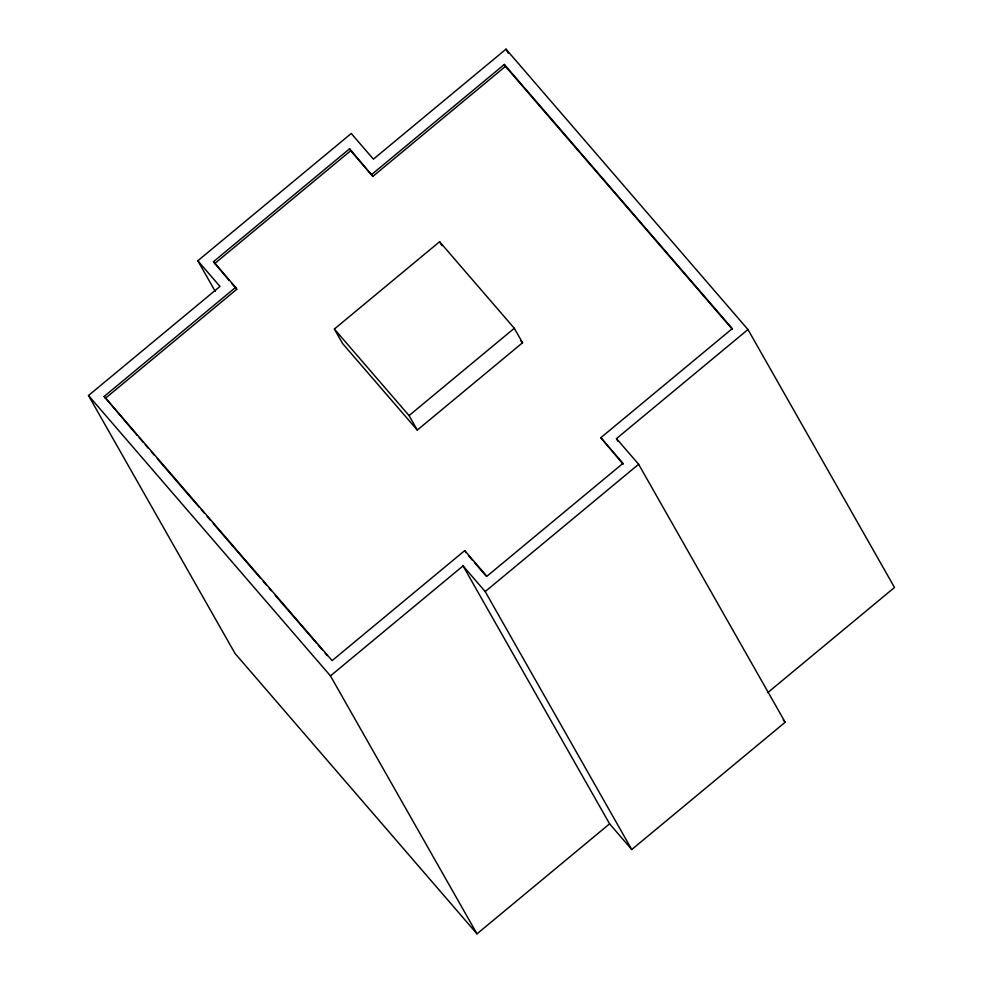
<?xml version="1.0" encoding="UTF-8"?>
<svg xmlns="http://www.w3.org/2000/svg" width="983" height="983" viewBox="0 0 983 983"><rect width="100%" height="100%" fill="white"/><g stroke="black" fill="none" stroke-linecap="round" stroke-linejoin="round"><path stroke-width="1.47" d="M215.203 291.349L197.829 260.765L351.25 133.479L373.405 159.16L505.999 49.15L747.965 329.526L894.505 587.478L767.711 692.659M229.039 280.388L213.483 261.687L349.579 148.777L372.852 176.399L505.446 66.389L504.34 64.448L371.746 174.446M214.589 263.641L350.698 150.731L349.579 148.777M477.001 933.85L330.46 675.899L463.054 565.901L609.595 823.84L477.001 933.85L235.035 653.474L88.495 395.522L219.983 286.446L197.829 260.765M137.264 435.481L104.149 396.444L235.637 287.355L213.483 261.687M105.267 398.398L236.756 289.309L235.637 287.355M334.367 329.035L439.61 241.72L514.306 328.273L522.538 342.772L417.296 430.087L342.612 343.546L334.367 329.035L409.051 415.588L417.296 430.087M409.051 415.588L514.306 328.273M504.34 64.448L732.31 328.605L600.822 437.693L622.976 463.362L486.88 576.284L464.726 550.603L332.131 660.613L104.149 396.444M617.988 441.269L616.476 438.615L747.965 329.526M638.631 464.283L785.171 722.235L631.75 849.521L485.209 591.569L638.631 464.283L616.476 438.615M505.446 66.389L732.421 329.391M520.548 340.462L522.538 342.772M623.124 464.197L600.822 437.693M350.698 150.731L372.852 176.399M783.242 719.998L785.171 722.235M468.719 555.911L472.577 560.371M474.506 562.608L486.057 576.001M231.939 283.731L236.756 289.309M463.054 565.901L485.209 591.569M609.595 823.84L631.75 849.521M139.254 437.791L143.26 442.424M145.263 444.746L148.261 448.223M151.259 451.701L154.257 455.166M157.255 458.643L199.254 507.314M201.257 509.624L204.255 513.101M207.253 516.579L210.251 520.056M213.25 523.534L260.249 577.979M263.247 581.457L266.246 584.934M269.244 588.412L271.247 590.722M275.24 595.366L316.243 642.87M318.234 645.18L322.24 649.812M325.238 653.29L327.241 655.612M88.495 395.522L330.46 675.899M505.999 49.15L508.272 53.143M439.61 241.72L441.859 245.676M464.726 550.603L465.831 552.557"/></g></svg>
